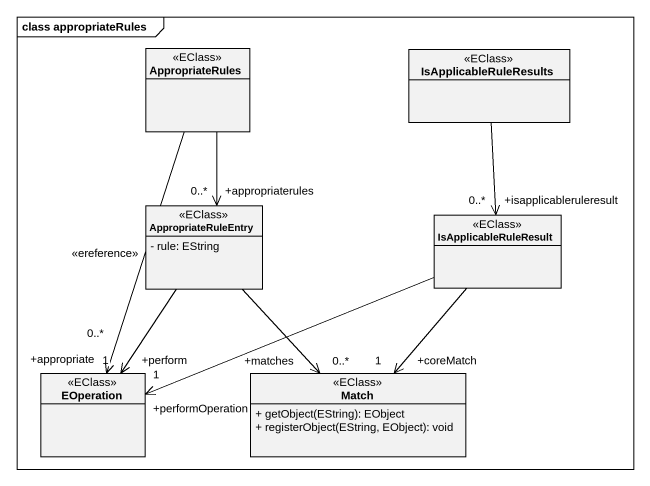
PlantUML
@startuml
mainframe class appropriateRules
hide circle
hide empty members
skinparam classAttributeIconSize 0
class AppropriateRules <<EClass>>
class IsApplicableRuleResults <<EClass>>
class AppropriateRuleEntry <<EClass>> {
  - rule: EString
}
class IsApplicableRuleResult <<EClass>>
class EOperation <<EClass>>
class Match <<EClass>> {
  + getObject(EString): EObject
  + registerObject(EString, EObject): void
}
AppropriateRules --> "+appropriaterules\n0..*" AppropriateRuleEntry
IsApplicableRuleResults --> "+isapplicableruleresult\n0..*" IsApplicableRuleResult
AppropriateRuleEntry --> "+perform\n1" EOperation
AppropriateRuleEntry --> "+matches\n0..*" Match
IsApplicableRuleResult -left-> "+performOperation\n1" EOperation
IsApplicableRuleResult --> "+coreMatch\n1" Match
EOperation "+appropriate\n0..*" <-up- AppropriateRules : <<ereference>>
@enduml
